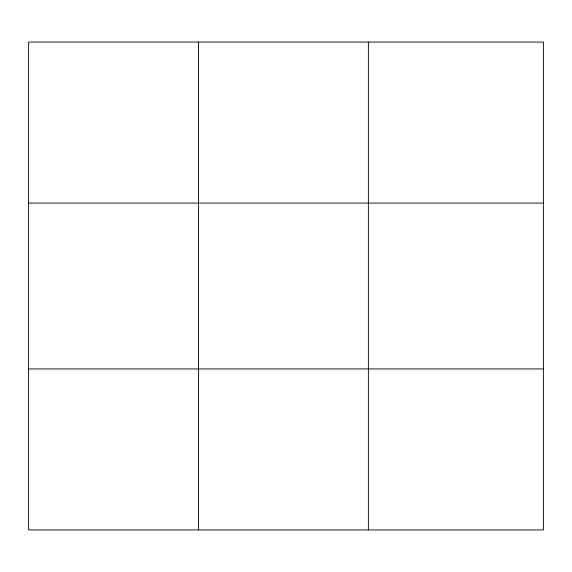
<?xml version="1.0" encoding="UTF-8"?>
<svg xmlns="http://www.w3.org/2000/svg" width="572" height="572" viewBox="0 0 572 572"><rect width="100%" height="100%" fill="white"/><g stroke="black" fill="none" stroke-linecap="round" stroke-linejoin="round"><path stroke-width="0.86" d="M198.484 529.929L198.484 42.071M368.368 529.929L368.368 42.071M543.4 203.067L543.4 42.071L28.6 42.071L28.6 529.929L543.4 529.929L543.4 203.067L28.6 203.067M28.6 368.933L543.4 368.933"/></g></svg>
